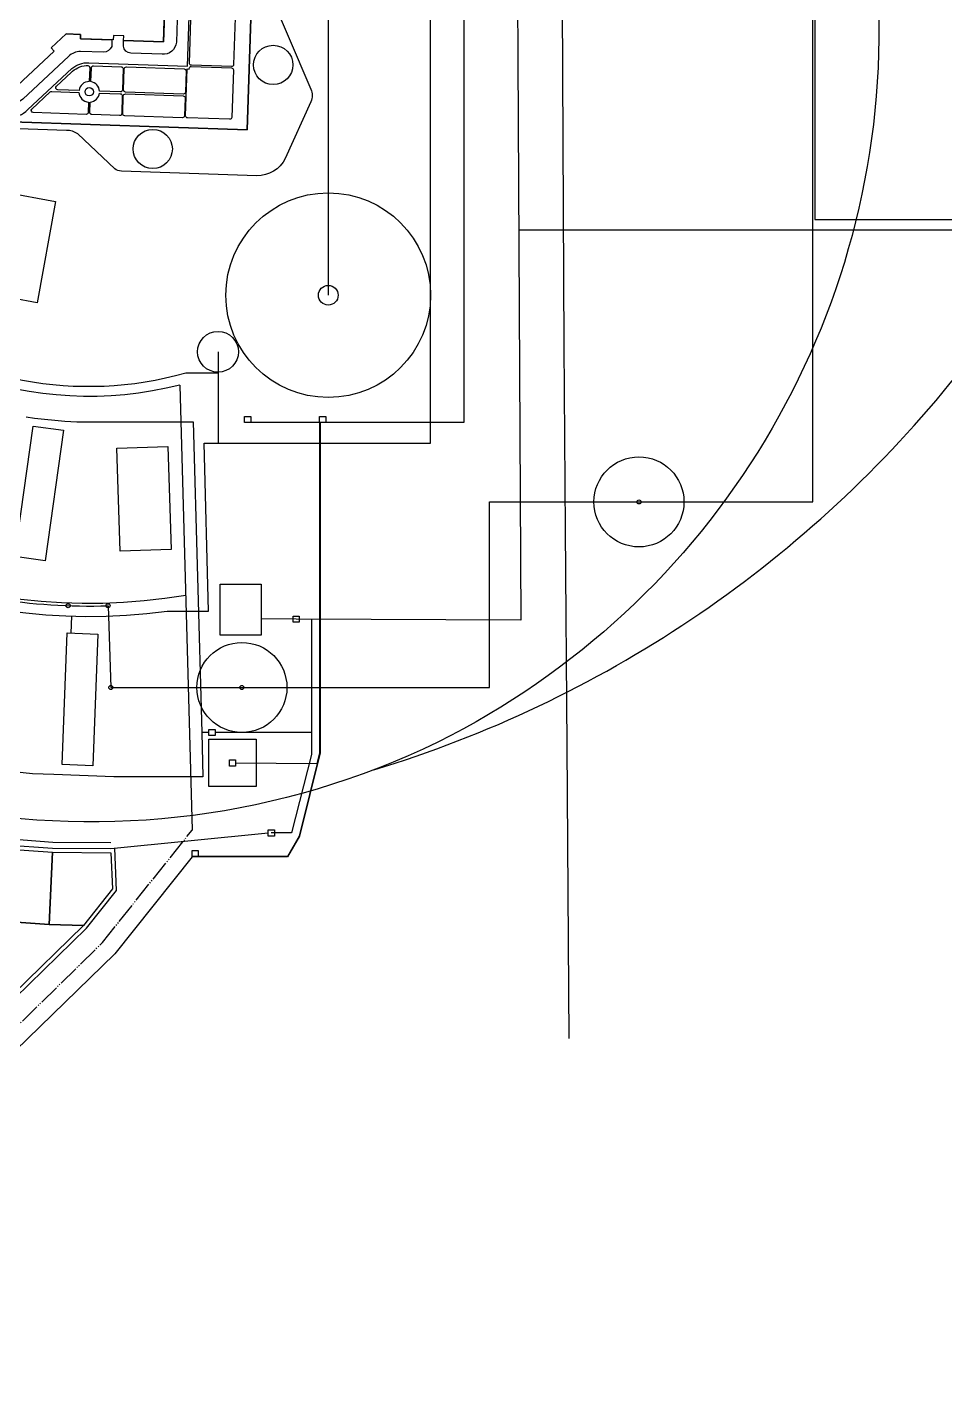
# Model space of a CAD drawing. Header units: millimetres. Extents: x 2242211 to 2245579, y 377443 to 383867.
# Drawn here: x 2243681 to 2244129, y 377608 to 378270 of the extents above; entities that cross this region are included whole.
import ezdxf

# ---------------------------------------------------------------- set-up
doc = ezdxf.new("R2010")
doc.units = ezdxf.units.MM
doc.linetypes.add('DIVIDE', pattern=[26.5, 20, -1.5, 1, -1.5, 1, -1.5])

msp = doc.modelspace()

# ---------------------------------------------------------------- linework, layer by layer
msp.add_lwpolyline([(2243643.01, 381159.79), (2243643.01, 381161.06), (2243682.59, 381161.06), (2243719.29, 380829.55, 0.151837), (2243765.35, 380732.63, -0.160792), (2243826.09, 380607.72), (2243884.19, 380115.15), (2243901.05, 379940.02), (2243893.98, 379114.69), (2243893.98, 378076.62), (2243826.51, 378076.62)], format="xyb")
at = {"color": 141, "true_color": 0xadddf7}
for points in [[(2243877.73, 378066.53), (2243877.73, 378453.1), (2243877.73, 378501.46), (2243877.73, 379946.71), (2243877.73, 379969.38), (2243863.91, 380112.98), (2243805.85, 380605.16), (2243809.45, 380617.15), (2243984.74, 380633.08), (2243984.74, 380829.41)], [(2243811.56, 378453.1), (2243827.73, 378453.1), (2243827.73, 378138.91)], [(2243773.88, 378111.25), (2243773.88, 378066.53)], [(2243702.17, 377973.77), (2243702.48, 377982.07)], [(2243670.36, 377873.31), (2243693.22, 377871.66), (2243721.6, 377871.43)]]:
    msp.add_lwpolyline(points, dxfattribs=at)
for points in [[(2243872.16, 380434.14), (2243909.45, 380117.85), (2243926.46, 379941.12), (2243923.94, 379647.63), (2243923.77, 379627.63), (2243919.77, 379159.66), (2243919.47, 379124.65), (2243917.19, 378858.4), (2243918.27, 378640.94), (2243918.67, 378559), (2243921.86, 377980.04), (2243921.86, 377980.04)], [(2243823.71, 378076.62), (2243823.71, 377915.24), (2243813.61, 377874.54), (2243807.84, 377864.48), (2243761.23, 377864.48), (2243723.42, 377817.07), (2243674.81, 377769.63), (2243669.27, 377765.48), (2243610.43, 377729.1), (2243532.4, 377695.67)], [(2243823.61, 378076.62), (2243823.61, 377915.25), (2243813.51, 377874.58), (2243807.78, 377864.58), (2243764.18, 377864.58)], [(2243823.51, 378076.62), (2243823.51, 377915.25), (2243822.19, 377909.93), (2243782.47, 377910.16)], [(2243823.51, 378076.62), (2243786.86, 378076.62)]]:
    msp.add_lwpolyline(points)
at = {"ltscale": 0.5}
for points in [[(2243909.74, 380312.26), (2243932.44, 380116.91), (2243942.96, 380010.52), (2243948.37, 379955.71), (2243939.11, 378854.34), (2243940.22, 378630.11), (2243940.79, 378514.71), (2243942.77, 378114.36), (2243943.42, 378024.42), (2243944.19, 377918.76), (2243945.24, 377775.62)], [(2243755.27, 378095.01), (2243761.21, 377877.45)]]:
    msp.add_lwpolyline(points, dxfattribs=at)
for points in [[(2243850.04, 377906.96, 0.149209), (2244131.52, 378095.86, -0.002745), (2244197.99, 378175.58, -0.007065), (2244366.68, 378370.18, -0.021203), (2244487.55, 378485.1, -0.022802), (2244581.95, 378561.3, -0.032688), (2244793.67, 378703.02, -0.064966), (2245267.05, 378899.76)], [(2243758.08, 377992.2, -1.156546), (2243744.76, 378546.37, -1.125051)], [(2243755.27, 378095.01, -1.259301), (2243747.76, 378443.4, -1.287554)]]:
    msp.add_lwpolyline(points, format="xyb", dxfattribs=at)
at = {"color": 32, "true_color": 0xcd6928}
for points in [[(2243979.49, 378037.9), (2244064.44, 378037.9), (2244064.44, 378799.3)], [(2244065.44, 378799.3), (2244065.44, 378175.91), (2244214.15, 378175.91), (2244335.3, 378084.61), (2244366.54, 378124.43)], [(2243785.53, 377947.2), (2243906.47, 377947.2), (2243906.47, 378037.9), (2243979.49, 378037.9)], [(2243720.19, 377987.14), (2243721.52, 377947.2), (2243785.53, 377947.2)]]:
    msp.add_lwpolyline(points, dxfattribs=at)
at = {"ltscale": 0.5}
msp.add_lwpolyline([(2243881.26, 377920.49, -0.744104), (2243379.12, 378465.78, -0.373362), (2243863.19, 378624.59, -0.637255)], format="xyb", close=True, dxfattribs=at)
at = {"color": 141, "true_color": 0xadddf7}
for points in [[(2243877.73, 378501.46), (2243751.07, 378501.46), (2243749.52, 378554.72), (2243711.7, 378554.72, 1.070125), (2243748.97, 377984.48), (2243769.3, 377984.48), (2243767.06, 378066.53), (2243877.73, 378066.53)], [(2242948.99, 378277.34), (2243025.6, 378277.36), (2243045.17, 378277.37), (2243122.6, 378277.39), (2243140.19, 378277.4), (2243217.17, 378277.42), (2243235.06, 378277.43), (2243313.12, 378277.45), (2243335.57, 378275.62), (2243421.87, 378272.93), (2243440.35, 378272.36), (2243537.13, 378269.35, 0.500083), (2243758.12, 378100.95), (2243773.88, 378100.95)]]:
    msp.add_lwpolyline(points, format="xyb", dxfattribs=at)
at = {"color": 11, "true_color": 0xf27172}
for points in [[(2243780.06, 378322.04, -0.299086), (2243785.46, 378318.56), (2243819.15, 378239.61, -0.2275), (2243819.26, 378233.48), (2243806.73, 378205.78, -0.291005), (2243792.79, 378197.33), (2243726.67, 378199.58, -0.148537), (2243723.48, 378200.67), (2243705.33, 378217.73, 0.165352), (2243699.86, 378219.43), (2243597.06, 378222.93, -0.422834), (2243590.01, 378231.16), (2243591.05, 378261.85, -0.369897), (2243596.36, 378267.7), (2243598.07, 378267.64), (2243596.66, 378226.21), (2243788.12, 378219.7), (2243790.14, 378279.01), (2243796.78, 378282.87)], [(2243748.3, 378294.03), (2243750.94, 378293.94, -0.36995), (2243754.49, 378290.41), (2243753.54, 378262.57, -0.420223), (2243746.54, 378256.7), (2243731.35, 378257.22, -0.366849), (2243727.65, 378260.64), (2243727.74, 378263.48), (2243747.24, 378262.82)], [(2243598.07, 378267.64), (2243603.25, 378267.46), (2243601.92, 378228.23), (2243671.61, 378225.86, 0.213449), (2243680.91, 378229.62), (2243702.52, 378249.77, -0.182271), (2243710.72, 378252.56), (2243758.9, 378250.92), (2243759.89, 378280.04), (2243765.66, 378279.85), (2243790.14, 378279.01), (2243788.12, 378219.7), (2243596.66, 378226.21)], [(2243782.4, 378279.08), (2243781.47, 378251.61, -0.414214), (2243780.44, 378250.65), (2243760.86, 378251.31, -0.414214), (2243759.89, 378252.35), (2243760.8, 378279.2), (2243766.92, 378278.99), (2243766.94, 378279.6)], [(2243722.07, 378263.67), (2243721.96, 378260.48, -0.274212), (2243717.95, 378257.67), (2243706.67, 378258.06, 0.198544), (2243700.99, 378255.7), (2243678.48, 378234.76, -0.17266), (2243668.16, 378231.22), (2243630.51, 378232.51), (2243630.61, 378235.53), (2243668.24, 378234.25), (2243693.84, 378258.14), (2243692.33, 378259.75), (2243699.66, 378266.6), (2243706.7, 378266.36), (2243706.63, 378264.2)], [(2243694.98, 378241.06), (2243702.09, 378247.69, -0.179306), (2243709.46, 378251.15), (2243710.26, 378251.13, -0.414214), (2243711.22, 378250.09), (2243710.99, 378243.36, 0.37633), (2243706.01, 378238.98), (2243695.63, 378239.33, -0.668474)], [(2243711.79, 378243.3), (2243712.02, 378250.07, -0.414214), (2243713.05, 378251.03), (2243726.61, 378250.57, -0.414214), (2243727.57, 378249.54), (2243727.22, 378239.26, -0.414214), (2243726.19, 378238.29), (2243716.03, 378238.64, 0.351521)], [(2243729.12, 378250.48), (2243757.32, 378249.52, -0.414214), (2243758.29, 378248.49), (2243757.94, 378238.21, -0.414214), (2243756.91, 378237.25), (2243728.7, 378238.21, -0.414214), (2243727.73, 378239.24), (2243728.08, 378249.52, -0.414214)], [(2243758.02, 378226.61), (2243758.8, 378249.47), (2243759.78, 378249.44), (2243759.79, 378249.72, -0.414214), (2243760.82, 378250.69), (2243780.41, 378250.02, -0.414214), (2243781.38, 378248.99), (2243780.59, 378225.84, -0.414214), (2243779.56, 378224.88), (2243758.98, 378225.58, -0.414214)], [(2243692.67, 378238.51), (2243705.97, 378238.06, 0.378713), (2243710.65, 378233.3), (2243710.48, 378228.23, -0.414214), (2243709.45, 378227.27), (2243683.63, 378228.14, -0.668474), (2243682.98, 378229.87), (2243691.96, 378238.24, -0.1987)], [(2243711.27, 378228.2), (2243711.45, 378233.31, 0.353866), (2243716, 378237.72), (2243726.16, 378237.37, -0.414214), (2243727.12, 378236.34), (2243726.83, 378227.67, -0.414214), (2243725.79, 378226.71), (2243712.24, 378227.17, -0.414214)], [(2243728.67, 378237.28), (2243756.87, 378236.32, -0.414214), (2243757.84, 378235.29), (2243757.54, 378226.63, -0.414214), (2243756.51, 378225.66), (2243728.31, 378226.62, -0.414214), (2243727.34, 378227.66), (2243727.63, 378236.32, -0.414214)]]:
    msp.add_lwpolyline(points, format="xyb", close=True, dxfattribs=at)
msp.add_lwpolyline([(2243748.31, 378294.21), (2243747.24, 378262.82), (2243727.74, 378263.48), (2243727.82, 378265.64), (2243722.78, 378265.81), (2243722.7, 378263.65), (2243706.63, 378264.2), (2243706.7, 378266.36), (2243699.66, 378266.6), (2243692.33, 378259.75), (2243693.84, 378258.14), (2243668.24, 378234.25), (2243626.68, 378235.66), (2243628.99, 378303.68)], dxfattribs=at)
at = {"color": 85, "true_color": 0x58ba48}
msp.add_lwpolyline([(2243685.49, 378135.2), (2243660.88, 378139.7), (2243669.94, 378189.28), (2243694.52, 378184.79)], close=True, dxfattribs=at)
at = {"color": 2}
for points in [[(2243920.81, 378170.91), (2244212.48, 378170.91), (2244339.79, 378074.98)], [(2243680.22, 378079.44), (2243684.18, 378078.84), (2243699.07, 378077.32), (2243704.99, 378077.04), (2243761.77, 378077.04), (2243765.91, 377925.21)], [(2243812.01, 377980.61), (2243794.98, 377980.7)], [(2243819.51, 377980.57), (2243819.51, 377914.4), (2243809.77, 377876.08), (2243799.89, 377876.08)], [(2243921.86, 377980.04), (2243812.01, 377980.61)], [(2243765.91, 377925.21), (2243766.5, 377903.6), (2243722.95, 377903.6), (2243693.63, 377904.67), (2243683.29, 377904.95), (2243661.75, 377907.23)], [(2243769.47, 377925.21), (2243765.91, 377925.21)], [(2243819.51, 377925.21), (2243772.47, 377925.21)], [(2243670.06, 377870.32), (2243693.1, 377868.66), (2243721.58, 377868.43), (2243798.39, 377876.08)], [(2243674.6, 377795.27), (2243709.59, 377829.56), (2243724.33, 377848.05), (2243723.47, 377868.62)]]:
    msp.add_lwpolyline(points, dxfattribs=at)
at = {"color": 1}
for points in [[(2243683.63, 378074.97), (2243698.44, 378072.88), (2243689.44, 378009.15), (2243674.63, 378011.24)], [(2243697.83, 377909.52), (2243700.18, 377973.84), (2243715.12, 377973.3), (2243712.78, 377908.97)]]:
    msp.add_lwpolyline(points, close=True, dxfattribs=at)
for points in [[(2243789.86, 378079.62), (2243789.86, 378076.62), (2243786.86, 378076.62), (2243786.86, 378079.62)], [(2243823.51, 378079.62), (2243826.51, 378079.62), (2243826.51, 378076.62), (2243823.51, 378076.62)], [(2243792.47, 377921.9), (2243792.47, 377898.8), (2243769.47, 377898.8), (2243769.47, 377921.9)], [(2243782.47, 377911.9), (2243782.47, 377908.8), (2243779.47, 377908.8), (2243779.47, 377911.9)], [(2243669.86, 377868.33), (2243693.02, 377866.66), (2243691.44, 377831.33), (2243666.24, 377833.19)], [(2243693.02, 377866.66), (2243721.56, 377866.43), (2243722.3, 377848.71), (2243708.1, 377830.9), (2243691.44, 377831.33)], [(2243764.18, 377867.58), (2243764.18, 377864.58), (2243761.18, 377864.58), (2243761.18, 377867.58)], [(2243655.43, 377834.62), (2243666.24, 377833.19), (2243691.44, 377831.33), (2243708.1, 377830.9), (2243673.87, 377797.36), (2243650.96, 377799.73)]]:
    msp.add_lwpolyline(points, close=True)
at = {"color": 254, "true_color": 0xddb3d4}
msp.add_lwpolyline([(2243751.03, 378014.58), (2243726.02, 378013.78), (2243724.42, 378064.16), (2243749.4, 378064.96)], close=True, dxfattribs=at)
at = {"color": 32, "true_color": 0xcd6928}
msp.add_lwpolyline([(2243610.68, 378005.43, 0.099937), (2243720.19, 377987.14)], format="xyb", dxfattribs=at)
at = {"color": 2}
for points in [[(2243774.98, 377997.72), (2243794.98, 377997.72), (2243794.98, 377972.72), (2243774.98, 377972.72)], [(2243810.51, 377982.11), (2243813.51, 377982.11), (2243813.51, 377979.11), (2243810.51, 377979.11)], [(2243769.47, 377926.71), (2243772.47, 377926.71), (2243772.47, 377923.71), (2243769.47, 377923.71)], [(2243798.39, 377877.58), (2243801.39, 377877.58), (2243801.39, 377874.58), (2243798.39, 377874.58)]]:
    msp.add_lwpolyline(points, close=True, dxfattribs=at)
at = {"linetype": 'DIVIDE', "ltscale": 0.5}
msp.add_lwpolyline([(2243315.38, 377607.8), (2243369.85, 377696.23), (2243437.02, 377691.49), (2243529.58, 377703.28), (2243606.32, 377736.35), (2243668.84, 377774.91), (2243717.4, 377822.51), (2243761.21, 377877.45)], dxfattribs=at)
at = {"color": 11, "true_color": 0xf27172}
for centre, radius in [((2243800.86, 378251.44), 9.62), ((2243711, 378238.33), 2.05), ((2243742, 378210.38), 9.59)]:
    msp.add_circle(centre, radius, dxfattribs=at)
at = {"color": 141, "true_color": 0xadddf7}
for centre, radius in [((2243827.73, 378138.91), 50), ((2243827.73, 378138.91), 4.82), ((2243773.88, 378111.25), 10)]:
    msp.add_circle(centre, radius, dxfattribs=at)
at = {"color": 32, "true_color": 0xcd6928}
for centre, radius in [((2243979.49, 378037.9), 22), ((2243979.49, 378037.9), 1), ((2243700.66, 377987.14), 1), ((2243720.19, 377987.14), 1), ((2243785.53, 377947.2), 22), ((2243721.52, 377947.2), 1), ((2243785.53, 377947.2), 1)]:
    msp.add_circle(centre, radius, dxfattribs=at)

doc.saveas('drawing.dxf')
